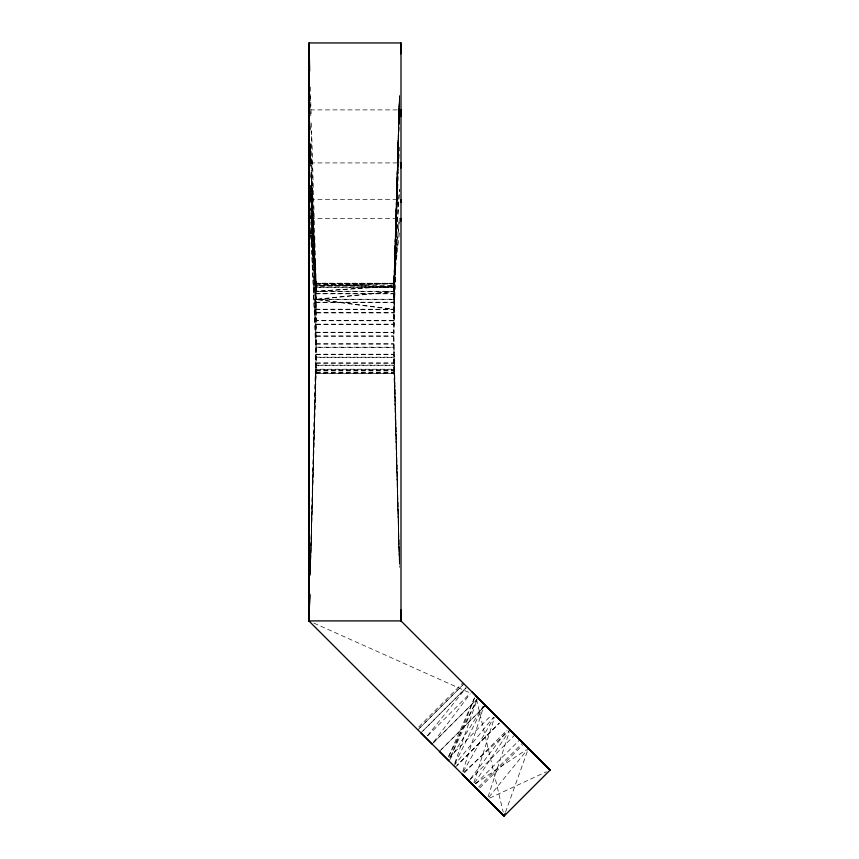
<?xml version="1.0" encoding="UTF-8"?>
<svg xmlns="http://www.w3.org/2000/svg" width="859" height="859" viewBox="0 0 859 859"><rect width="100%" height="100%" fill="white"/><g stroke="black" fill="none" stroke-linecap="round" stroke-linejoin="round"><path stroke-width="0.64" stroke-dasharray="4.29 3.22" d="M399.446 559.424L393.809 336.223L399.424 107.225M310.303 568.776L316.176 336.223L393.809 336.223M310.324 569.968L316.176 347.476L393.809 347.476M399.435 103.284L393.809 320.504L316.176 320.45M399.424 104.605L393.809 324.434L316.176 324.434L311.269 178.275M399.435 105.904L393.809 332.293L316.176 332.24L311.183 131.341M310.335 571.428L316.176 357.473L393.809 357.473L399.424 564.728M399.446 99.139L393.809 302.497L316.176 302.497L311.377 174.098M399.446 100.492L393.809 312.934L316.176 312.934L311.398 178.017M310.303 574.091L316.176 365.429L393.809 365.429M310.303 575.433L316.176 369.22L393.809 369.22L399.446 567.412M310.292 185.694L316.176 287.507L393.809 287.507L399.424 96.326L393.809 291.298L316.176 299.254L393.809 309.251L316.176 309.197M399.424 97.947L393.809 293.821L316.176 293.821L311.377 171.199M399.424 99.021L393.809 299.254L316.176 299.254M310.314 185.684L316.176 286.101L393.809 283.534L399.446 95.016M399.446 95.177L393.809 284.018L316.176 283.964L310.324 185.533M316.176 283.481L393.809 283.534L399.456 147.233M399.381 232.972L393.809 283.534L399.424 189.431M311.377 123.03L316.176 283.191L316.176 373.482L393.809 373.482L393.809 283.245L399.403 189.656M393.809 291.298L316.176 291.244L393.809 285.811L316.176 285.811L393.809 283.245L399.403 218.25M393.809 283.534L399.403 218.315M473.932 782.56L494.408 717.662M462.786 771.414L483.585 706.828M488.095 796.68L509.162 732.416M454.744 763.318L476.895 700.214M505.479 812.292L527.555 750.863M474.597 697.916L449.976 758.476L476.67 700.117L448.527 756.919M448.419 756.876L474.533 697.852M455.034 763.468L483.22 706.667M463.269 771.64L493.904 717.415M449.676 759.818L482.983 706.57M474.597 782.903L509.258 730.998M433.677 741.908L470.184 693.847M470.485 778.769L506.993 730.655M427.471 735.637L466.126 687.909M488.954 797.12L527.609 749.392M453.853 765.841L493.517 717.179M418.752 726.929L462.883 682.787M417.914 729.839L462.98 684.763M419.729 727.96L463.924 683.828M420.964 732.888L466.029 687.812L422.778 731.009M427.664 735.841L469.927 693.578M433.999 742.165L477.185 698.968L432.056 744.044M441.354 749.531L484.551 706.334L439.421 751.4M449.236 757.402L491.488 715.15M455.238 767.216L499.369 723.031L457.117 765.283M464.472 772.703L506.735 730.397M469.862 779.908L514.938 734.842M475.639 783.859L518.825 740.673M478.678 786.908L522.82 742.777M479.719 787.95L522.916 744.753M463.924 772.155L509.011 730.794M475.338 783.633L526.234 749.821M489.694 798.075L546.507 771.726M311.377 205.795L316.176 291.534L393.809 286.101L316.176 286.101M310.314 109.898L401.003 109.898M310.314 162.92L399.671 162.92M310.314 199.675L401.003 199.675M310.314 218.422L399.671 218.422M316.176 287.217L393.809 287.217L316.176 283.674L310.303 230.405M316.176 293.531L393.809 293.531M393.809 299.544L316.176 299.544L311.377 208.458M316.176 302.218L393.809 302.218M316.176 312.644L393.809 312.644M316.176 324.144L393.809 324.144M316.176 335.933L393.809 335.933M316.176 343.793L393.809 343.793L399.446 561.926M316.176 344.083L393.809 344.083M310.346 227.581L316.176 347.186L393.809 347.186M316.176 354.219L393.809 354.219L399.446 563.279M316.176 354.509L393.809 354.509M316.176 357.183L393.809 357.183M316.176 362.906L393.809 362.906M316.176 363.196L393.809 363.196M393.809 365.139L316.176 365.139L310.604 208.458M316.176 369.499L393.809 369.499M316.176 370.626L393.809 370.626M316.176 370.905L393.809 370.905M316.176 372.709L393.809 372.709M316.176 372.999L393.809 372.999M316.176 373.193L393.809 373.193M393.809 283.245L316.176 283.191L310.303 230.319M393.809 283.728L316.176 283.674L310.346 215.673M316.176 291.534L393.809 291.588L316.176 299.544L393.809 309.541L316.176 309.487L311.205 208.222M393.809 320.794L316.176 320.74L311.055 208.393M316.176 332.53L393.809 332.583M316.176 283.964L393.809 287.507M313.879 623.097L470.7 693.256M476.52 699.333L503.202 812.163M310.346 186.951L311.173 201.64M311.248 202.971L316.176 289.751L311.377 169.846M310.324 187.037L311.302 204.453M310.324 188.368L311.022 201.768M310.292 189.571L310.872 201.564M310.324 192.352L310.754 201.715M310.314 143.206L311.323 168.514M310.335 144.548L311.173 165.873M310.41 199.642L310.518 202.294M310.775 208.941L316.176 347.186M310.324 146.009L311.076 166.077M310.303 147.297L310.969 166.002M310.324 150.121L310.872 166.216M310.303 86.995L311.183 116.362M310.314 96.519L310.808 116.609"/><path stroke-width="1.29" d="M505.028 813.548L504.126 816.05L308.864 620.907L308.982 42.95L401.003 42.95L401.003 620.907L550.136 770.04L504.126 816.05L461.97 773.948M400.734 53.666L401.003 42.95L400.702 53.655M309.659 594.17L308.982 620.907L308.982 42.95L309.68 71.072M309.68 594.095L308.982 620.907L309.669 595.502M400.724 116.577L401.003 109.898M400.681 168.224L401.003 162.92L400.766 166.936M400.777 202.327L401.003 199.675L400.777 202.337M400.713 221.085L401.003 218.422M308.864 620.907L401.003 620.907L400.734 610.212L401.003 620.907L400.734 611.533M432.056 744.044L420.899 732.888M471.806 691.71L550.136 770.04L517.988 737.945M468.864 780.906L473.76 785.738L462.604 774.582L504.126 816.05M522.82 742.777L528.457 748.361M439.421 751.4L448.967 760.956M501.248 721.152L475.596 695.446L477.787 697.691M509.988 729.892L516.216 736.152M514.938 734.842L519.77 739.728M308.982 199.675L309.669 207.674M308.982 162.92L309.648 177.63L308.982 162.92L309.68 176.32M309.691 129.934L308.982 109.898L309.659 130.01M308.982 109.898L309.68 128.625M400.713 610.212L401.003 620.907L400.724 610.201"/></g></svg>
